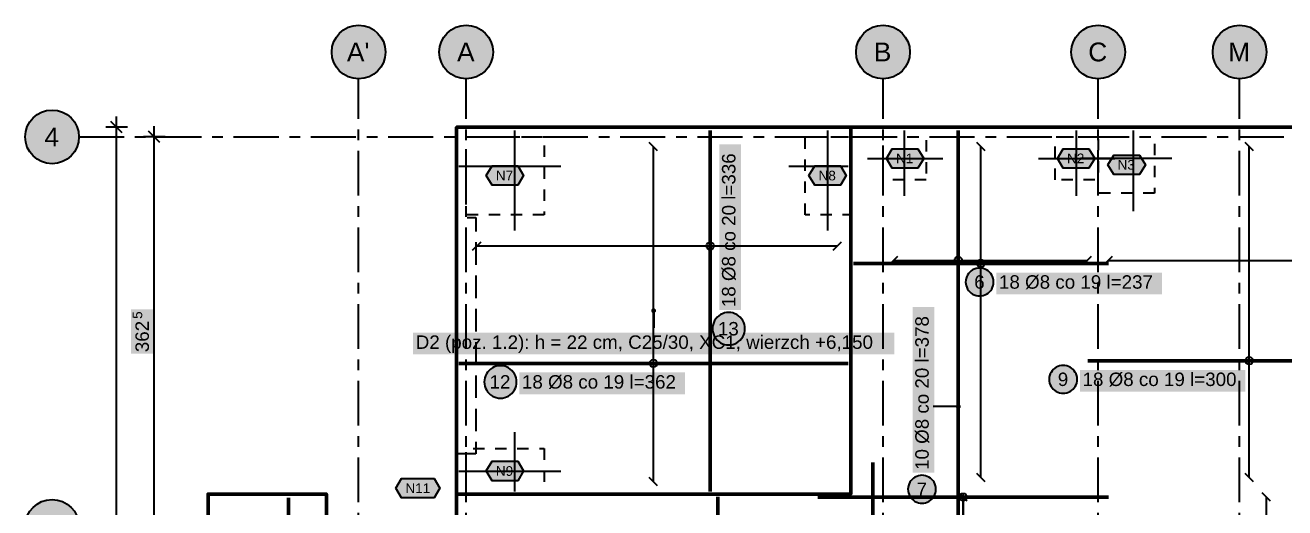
# Model space of a CAD drawing. Header units: metres. Extents: x -4.1 to 13.6, y -3 to 9.8.
# Drawn here: x -4.1 to 7.61, y 5.3 to 9.79 of the extents above; entities that cross this region are included whole.
import ezdxf

# ---------------------------------------------------------------- set-up
doc = ezdxf.new("R2010")
doc.units = ezdxf.units.M
for name, pattern in [('KRESKOWA', [5.25, 4.2, -1.05]), ('KRESKOWA_DROBNA', [3.15, 2.1, -1.05]), ('PUNKTOWA', [10.5, 8.4, -1.05, 0, -1.05])]:
    doc.linetypes.add(name, pattern=pattern)
for name, color, linetype, lineweight in [('A-MASKA', 7, 'Continuous', 18), ('A-OPISY', 2, 'Continuous', 25), ('K-KONSTR', 7, 'Continuous', 50), ('K-OSIE', 1, 'PUNKTOWA', 25), ('K-WYMIARY', 1, 'Continuous', 25), ('K-ZBROJENIE', 1, 'Continuous', 100), ('K-ZBROJENIE-OPIS', 2, 'Continuous', 25)]:
    doc.layers.add(name, color=color, linetype=linetype, lineweight=lineweight)
doc.styles.add('PL_ARIAL', font='arial.ttf')

msp = doc.modelspace()

# ---------------------------------------------------------------- hatches: boundary and pattern name
at = {"layer": 'A-MASKA', "true_color": 0xffffff}
for points in [[(2.556, 7.14), (2.556, 8.68), (2.353, 8.68), (2.353, 7.14)], [(4.928, 7.284), (6.468, 7.284), (6.468, 7.487), (4.928, 7.487)], [(-2.907, 6.731), (-2.907, 7.144), (-3.117, 7.144), (-3.117, 6.731)], [(4.353, 5.625), (4.353, 7.165), (4.15, 7.165), (4.15, 5.625)], [(-0.494, 6.725), (3.979, 6.725), (3.979, 6.928), (-0.494, 6.928)], [(5.705, 6.378), (7.245, 6.378), (7.245, 6.581), (5.705, 6.581)], [(0.493, 6.354), (2.033, 6.354), (2.033, 6.557), (0.493, 6.557)]]:
    msp.add_hatch(color=7, dxfattribs=at).paths.add_polyline_path(points)
at = {"layer": 'A-OPISY', "true_color": 0x000000}
msp.add_hatch(color=7, dxfattribs=at).paths.add_polyline_path([(1.765, 7.133), (1.764, 7.138), (1.762, 7.144), (1.758, 7.148), (1.754, 7.152), (1.748, 7.154), (1.743, 7.155), (1.737, 7.154), (1.731, 7.152), (1.727, 7.148), (1.723, 7.144), (1.721, 7.138), (1.72, 7.133), (1.721, 7.127), (1.723, 7.121), (1.727, 7.117), (1.731, 7.113), (1.737, 7.111), (1.743, 7.11), (1.748, 7.111), (1.754, 7.113), (1.758, 7.117), (1.762, 7.121), (1.764, 7.127)])
at = {"layer": 'K-OSIE', "true_color": 0xffffff}
for points in [[(-0.75, 9.54), (-0.752, 9.573), (-0.759, 9.605), (-0.769, 9.636), (-0.783, 9.665), (-0.802, 9.692), (-0.823, 9.717), (-0.848, 9.738), (-0.875, 9.757), (-0.904, 9.771), (-0.935, 9.781), (-0.967, 9.788), (-1, 9.79), (-1.033, 9.788), (-1.065, 9.781), (-1.096, 9.771), (-1.125, 9.757), (-1.152, 9.738), (-1.177, 9.717), (-1.198, 9.692), (-1.217, 9.665), (-1.231, 9.636), (-1.241, 9.605), (-1.248, 9.573), (-1.25, 9.54), (-1.248, 9.507), (-1.241, 9.475), (-1.231, 9.444), (-1.217, 9.415), (-1.198, 9.388), (-1.177, 9.363), (-1.152, 9.342), (-1.125, 9.323), (-1.096, 9.309), (-1.065, 9.299), (-1.033, 9.292), (-1, 9.29), (-0.967, 9.292), (-0.935, 9.299), (-0.904, 9.309), (-0.875, 9.323), (-0.848, 9.342), (-0.823, 9.363), (-0.802, 9.388), (-0.783, 9.415), (-0.769, 9.444), (-0.759, 9.475), (-0.752, 9.507)], [(0.25, 9.54), (0.248, 9.573), (0.241, 9.605), (0.231, 9.636), (0.217, 9.665), (0.198, 9.692), (0.177, 9.717), (0.152, 9.738), (0.125, 9.757), (0.096, 9.771), (0.065, 9.781), (0.033, 9.788), (0, 9.79), (-0.033, 9.788), (-0.065, 9.781), (-0.096, 9.771), (-0.125, 9.757), (-0.152, 9.738), (-0.177, 9.717), (-0.198, 9.692), (-0.217, 9.665), (-0.231, 9.636), (-0.241, 9.605), (-0.248, 9.573), (-0.25, 9.54), (-0.248, 9.507), (-0.241, 9.475), (-0.231, 9.444), (-0.217, 9.415), (-0.198, 9.388), (-0.177, 9.363), (-0.152, 9.342), (-0.125, 9.323), (-0.096, 9.309), (-0.065, 9.299), (-0.033, 9.292), (0, 9.29), (0.033, 9.292), (0.065, 9.299), (0.096, 9.309), (0.125, 9.323), (0.152, 9.342), (0.177, 9.363), (0.198, 9.388), (0.217, 9.415), (0.231, 9.444), (0.241, 9.475), (0.248, 9.507)], [(4.125, 9.54), (4.123, 9.573), (4.116, 9.605), (4.106, 9.636), (4.092, 9.665), (4.073, 9.692), (4.052, 9.717), (4.027, 9.738), (4, 9.757), (3.971, 9.771), (3.94, 9.781), (3.908, 9.788), (3.875, 9.79), (3.842, 9.788), (3.81, 9.781), (3.779, 9.771), (3.75, 9.757), (3.723, 9.738), (3.698, 9.717), (3.677, 9.692), (3.658, 9.665), (3.644, 9.636), (3.634, 9.605), (3.627, 9.573), (3.625, 9.54), (3.627, 9.507), (3.634, 9.475), (3.644, 9.444), (3.658, 9.415), (3.677, 9.388), (3.698, 9.363), (3.723, 9.342), (3.75, 9.323), (3.779, 9.309), (3.81, 9.299), (3.842, 9.292), (3.875, 9.29), (3.908, 9.292), (3.94, 9.299), (3.971, 9.309), (4, 9.323), (4.027, 9.342), (4.052, 9.363), (4.073, 9.388), (4.092, 9.415), (4.106, 9.444), (4.116, 9.475), (4.123, 9.507)], [(6.125, 9.54), (6.123, 9.573), (6.116, 9.605), (6.106, 9.636), (6.092, 9.665), (6.073, 9.692), (6.052, 9.717), (6.027, 9.738), (6, 9.757), (5.971, 9.771), (5.94, 9.781), (5.908, 9.788), (5.875, 9.79), (5.842, 9.788), (5.81, 9.781), (5.779, 9.771), (5.75, 9.757), (5.723, 9.738), (5.698, 9.717), (5.677, 9.692), (5.658, 9.665), (5.644, 9.636), (5.634, 9.605), (5.627, 9.573), (5.625, 9.54), (5.627, 9.507), (5.634, 9.475), (5.644, 9.444), (5.658, 9.415), (5.677, 9.388), (5.698, 9.363), (5.723, 9.342), (5.75, 9.323), (5.779, 9.309), (5.81, 9.299), (5.842, 9.292), (5.875, 9.29), (5.908, 9.292), (5.94, 9.299), (5.971, 9.309), (6, 9.323), (6.027, 9.342), (6.052, 9.363), (6.073, 9.388), (6.092, 9.415), (6.106, 9.444), (6.116, 9.475), (6.123, 9.507)], [(7.44, 9.54), (7.438, 9.573), (7.431, 9.605), (7.421, 9.636), (7.407, 9.665), (7.388, 9.692), (7.367, 9.717), (7.342, 9.738), (7.315, 9.757), (7.286, 9.771), (7.255, 9.781), (7.223, 9.788), (7.19, 9.79), (7.157, 9.788), (7.125, 9.781), (7.094, 9.771), (7.065, 9.757), (7.038, 9.738), (7.013, 9.717), (6.992, 9.692), (6.973, 9.665), (6.959, 9.636), (6.949, 9.605), (6.942, 9.573), (6.94, 9.54), (6.942, 9.507), (6.949, 9.475), (6.959, 9.444), (6.973, 9.415), (6.992, 9.388), (7.013, 9.363), (7.038, 9.342), (7.065, 9.323), (7.094, 9.309), (7.125, 9.299), (7.157, 9.292), (7.19, 9.29), (7.223, 9.292), (7.255, 9.299), (7.286, 9.309), (7.315, 9.323), (7.342, 9.342), (7.367, 9.363), (7.388, 9.388), (7.407, 9.415), (7.421, 9.444), (7.431, 9.475), (7.438, 9.507)], [(-3.6, 8.75), (-3.602, 8.783), (-3.609, 8.815), (-3.619, 8.846), (-3.633, 8.875), (-3.652, 8.902), (-3.673, 8.927), (-3.698, 8.948), (-3.725, 8.967), (-3.754, 8.981), (-3.785, 8.991), (-3.817, 8.998), (-3.85, 9), (-3.883, 8.998), (-3.915, 8.991), (-3.946, 8.981), (-3.975, 8.967), (-4.002, 8.948), (-4.027, 8.927), (-4.048, 8.902), (-4.067, 8.875), (-4.081, 8.846), (-4.091, 8.815), (-4.098, 8.783), (-4.1, 8.75), (-4.098, 8.717), (-4.091, 8.685), (-4.081, 8.654), (-4.067, 8.625), (-4.048, 8.598), (-4.027, 8.573), (-4.002, 8.552), (-3.975, 8.533), (-3.946, 8.519), (-3.915, 8.509), (-3.883, 8.502), (-3.85, 8.5), (-3.817, 8.502), (-3.785, 8.509), (-3.754, 8.519), (-3.725, 8.533), (-3.698, 8.552), (-3.673, 8.573), (-3.652, 8.598), (-3.633, 8.625), (-3.619, 8.654), (-3.609, 8.685), (-3.602, 8.717)], [(-3.6, 5.125), (-3.602, 5.158), (-3.609, 5.19), (-3.619, 5.221), (-3.633, 5.25), (-3.652, 5.277), (-3.673, 5.302), (-3.698, 5.323), (-3.725, 5.342), (-3.754, 5.356), (-3.785, 5.366), (-3.817, 5.373), (-3.85, 5.375), (-3.883, 5.373), (-3.915, 5.366), (-3.946, 5.356), (-3.975, 5.342), (-4.002, 5.323), (-4.027, 5.302), (-4.048, 5.277), (-4.067, 5.25), (-4.081, 5.221), (-4.091, 5.19), (-4.098, 5.158), (-4.1, 5.125), (-4.098, 5.092), (-4.091, 5.06), (-4.081, 5.029), (-4.067, 5), (-4.048, 4.973), (-4.027, 4.948), (-4.002, 4.927), (-3.975, 4.908), (-3.946, 4.894), (-3.915, 4.884), (-3.883, 4.877), (-3.85, 4.875), (-3.817, 4.877), (-3.785, 4.884), (-3.754, 4.894), (-3.725, 4.908), (-3.698, 4.927), (-3.673, 4.948), (-3.652, 4.973), (-3.633, 5), (-3.619, 5.029), (-3.609, 5.06), (-3.602, 5.092)]]:
    msp.add_hatch(color=7, dxfattribs=at).paths.add_polyline_path(points)
at = {"layer": 'K-ZBROJENIE-OPIS', "true_color": 0xffffff}
for points in [[(3.906, 8.55), (3.96, 8.64), (4.2, 8.64), (4.254, 8.55), (4.2, 8.46), (3.96, 8.46)], [(5.496, 8.55), (5.55, 8.64), (5.79, 8.64), (5.844, 8.55), (5.79, 8.46), (5.55, 8.46)], [(5.966, 8.49), (6.02, 8.58), (6.26, 8.58), (6.314, 8.49), (6.26, 8.4), (6.02, 8.4)], [(0.186, 8.39), (0.24, 8.48), (0.48, 8.48), (0.534, 8.39), (0.48, 8.3), (0.24, 8.3)], [(3.186, 8.39), (3.24, 8.48), (3.48, 8.48), (3.534, 8.39), (3.48, 8.3), (3.24, 8.3)], [(4.903, 7.399), (4.902, 7.416), (4.899, 7.433), (4.894, 7.449), (4.886, 7.464), (4.877, 7.479), (4.865, 7.491), (4.853, 7.503), (4.838, 7.512), (4.823, 7.519), (4.807, 7.525), (4.79, 7.528), (4.773, 7.529), (4.756, 7.528), (4.74, 7.525), (4.724, 7.519), (4.708, 7.512), (4.694, 7.503), (4.682, 7.491), (4.67, 7.479), (4.661, 7.464), (4.653, 7.449), (4.648, 7.433), (4.645, 7.416), (4.643, 7.399), (4.645, 7.382), (4.648, 7.366), (4.653, 7.35), (4.661, 7.334), (4.67, 7.32), (4.682, 7.307), (4.694, 7.296), (4.708, 7.287), (4.724, 7.279), (4.74, 7.274), (4.756, 7.27), (4.773, 7.269), (4.79, 7.27), (4.807, 7.274), (4.823, 7.279), (4.838, 7.287), (4.853, 7.296), (4.865, 7.307), (4.877, 7.32), (4.886, 7.334), (4.894, 7.35), (4.899, 7.366), (4.902, 7.382)], [(2.592, 6.965), (2.59, 6.985), (2.586, 7.004), (2.58, 7.023), (2.571, 7.04), (2.56, 7.057), (2.547, 7.072), (2.533, 7.085), (2.516, 7.096), (2.498, 7.104), (2.48, 7.111), (2.46, 7.115), (2.441, 7.116), (2.421, 7.115), (2.401, 7.111), (2.383, 7.104), (2.365, 7.096), (2.349, 7.085), (2.334, 7.072), (2.321, 7.057), (2.31, 7.04), (2.301, 7.023), (2.295, 7.004), (2.291, 6.985), (2.29, 6.965), (2.291, 6.945), (2.295, 6.926), (2.301, 6.907), (2.31, 6.889), (2.321, 6.873), (2.334, 6.858), (2.349, 6.845), (2.365, 6.834), (2.383, 6.825), (2.401, 6.819), (2.421, 6.815), (2.441, 6.814), (2.46, 6.815), (2.48, 6.819), (2.498, 6.825), (2.516, 6.834), (2.533, 6.845), (2.547, 6.858), (2.56, 6.873), (2.571, 6.889), (2.58, 6.907), (2.586, 6.926), (2.59, 6.945)], [(0.469, 6.469), (0.468, 6.489), (0.464, 6.508), (0.458, 6.527), (0.449, 6.545), (0.438, 6.561), (0.425, 6.576), (0.41, 6.589), (0.394, 6.6), (0.376, 6.609), (0.358, 6.615), (0.338, 6.619), (0.318, 6.62), (0.299, 6.619), (0.279, 6.615), (0.261, 6.609), (0.243, 6.6), (0.226, 6.589), (0.212, 6.576), (0.199, 6.561), (0.188, 6.545), (0.179, 6.527), (0.173, 6.508), (0.169, 6.489), (0.167, 6.469), (0.169, 6.449), (0.173, 6.43), (0.179, 6.411), (0.188, 6.394), (0.199, 6.377), (0.212, 6.362), (0.226, 6.349), (0.243, 6.338), (0.261, 6.33), (0.279, 6.323), (0.299, 6.319), (0.318, 6.318), (0.338, 6.319), (0.358, 6.323), (0.376, 6.33), (0.394, 6.338), (0.41, 6.349), (0.425, 6.362), (0.438, 6.377), (0.449, 6.394), (0.458, 6.411), (0.464, 6.43), (0.468, 6.449)], [(5.68, 6.493), (5.679, 6.51), (5.676, 6.527), (5.67, 6.543), (5.663, 6.558), (5.653, 6.572), (5.642, 6.585), (5.629, 6.596), (5.615, 6.606), (5.6, 6.613), (5.584, 6.619), (5.567, 6.622), (5.55, 6.623), (5.533, 6.622), (5.516, 6.619), (5.5, 6.613), (5.485, 6.606), (5.471, 6.596), (5.458, 6.585), (5.447, 6.572), (5.437, 6.558), (5.43, 6.543), (5.424, 6.527), (5.421, 6.51), (5.42, 6.493), (5.421, 6.476), (5.424, 6.459), (5.43, 6.443), (5.437, 6.428), (5.447, 6.414), (5.458, 6.401), (5.471, 6.39), (5.485, 6.381), (5.5, 6.373), (5.516, 6.368), (5.533, 6.364), (5.55, 6.363), (5.567, 6.364), (5.584, 6.368), (5.6, 6.373), (5.615, 6.381), (5.629, 6.39), (5.642, 6.401), (5.653, 6.414), (5.663, 6.428), (5.67, 6.443), (5.676, 6.459), (5.679, 6.476)], [(0.186, 5.64), (0.24, 5.73), (0.48, 5.73), (0.534, 5.64), (0.48, 5.55), (0.24, 5.55)], [(-0.655, 5.48), (-0.601, 5.57), (-0.299, 5.57), (-0.245, 5.48), (-0.299, 5.39), (-0.601, 5.39)], [(4.367, 5.47), (4.366, 5.487), (4.363, 5.503), (4.358, 5.519), (4.35, 5.535), (4.341, 5.549), (4.329, 5.562), (4.317, 5.573), (4.302, 5.582), (4.287, 5.59), (4.271, 5.595), (4.254, 5.599), (4.237, 5.6), (4.221, 5.599), (4.204, 5.595), (4.188, 5.59), (4.172, 5.582), (4.158, 5.573), (4.146, 5.562), (4.134, 5.549), (4.125, 5.535), (4.117, 5.519), (4.112, 5.503), (4.109, 5.487), (4.107, 5.47), (4.109, 5.453), (4.112, 5.436), (4.117, 5.42), (4.125, 5.405), (4.134, 5.391), (4.146, 5.378), (4.158, 5.367), (4.172, 5.357), (4.188, 5.35), (4.204, 5.344), (4.221, 5.341), (4.237, 5.34), (4.254, 5.341), (4.271, 5.344), (4.287, 5.35), (4.302, 5.357), (4.317, 5.367), (4.329, 5.378), (4.341, 5.391), (4.35, 5.405), (4.358, 5.42), (4.363, 5.436), (4.366, 5.453)]]:
    msp.add_hatch(color=7, dxfattribs=at).paths.add_polyline_path(points)
at = {"layer": 'K-ZBROJENIE-OPIS', "true_color": 0x000000}
for points in [[(4.598, 6.24), (4.597, 6.245), (4.594, 6.251), (4.591, 6.256), (4.586, 6.259), (4.581, 6.261), (4.575, 6.262), (4.569, 6.261), (4.564, 6.259), (4.559, 6.256), (4.556, 6.251), (4.553, 6.245), (4.553, 6.24), (4.553, 6.234), (4.556, 6.228), (4.559, 6.224), (4.564, 6.22), (4.569, 6.218), (4.575, 6.217), (4.581, 6.218), (4.586, 6.22), (4.591, 6.224), (4.594, 6.228), (4.597, 6.234)], [(4.643, 5.397), (4.642, 5.403), (4.639, 5.408), (4.636, 5.413), (4.631, 5.416), (4.626, 5.419), (4.62, 5.419), (4.614, 5.419), (4.609, 5.416), (4.604, 5.413), (4.601, 5.408), (4.598, 5.403), (4.598, 5.397), (4.598, 5.391), (4.601, 5.386), (4.604, 5.381), (4.609, 5.377), (4.614, 5.375), (4.62, 5.374), (4.626, 5.375), (4.631, 5.377), (4.636, 5.381), (4.639, 5.386), (4.642, 5.391)]]:
    msp.add_hatch(color=7, dxfattribs=at).paths.add_polyline_path(points)

# ---------------------------------------------------------------- linework, layer by layer
at = {"layer": 'A-OPISY', "lineweight": 35, "ltscale": 0.05}
msp.add_lwpolyline([(1.743, 7.133), (1.743, 6.973)], dxfattribs=at)
at = {"layer": 'K-KONSTR', "lineweight": 70, "ltscale": 0.05}
for points in [[(-0.09, -0.09), (12.09, -0.09), (12.09, 5.425), (8.8, 5.425), (8.8, 8.84), (3.575, 8.84), (3.575, 5.425), (-0.09, 5.425)], [(-0.09, 5.425), (3.575, 5.425), (3.575, 8.84), (-0.09, 8.84)], [(-2.4, -1.3), (12.6, -1.3), (12.6, 5.425), (12.3, 5.425), (12.3, -0.3), (-1.3, -0.3), (-1.3, 5.425), (-2.4, 5.425)]]:
    msp.add_lwpolyline(points, close=True, dxfattribs=at)
at = {"layer": 'K-KONSTR', "linetype": 'KRESKOWA', "lineweight": 35, "ltscale": 0.05, "flags": 128}
msp.add_lwpolyline([(0.09, 5.8), (-0.09, 5.8), (-0.09, 8), (0.09, 8)], close=True, dxfattribs=at)
at = {"layer": 'K-OSIE', "linetype": 'PUNKTOWA', "lineweight": 35, "ltscale": 0.049248, "flags": 128}
for points in [[(-1, -2.5), (-1, 9.29)], [(0, -2.5), (0, 9.29)], [(3.875, -2.5), (3.875, 9.29)], [(5.875, -2.5), (5.875, 9.29)], [(7.19, -2.5), (7.19, 9.29)]]:
    msp.add_lwpolyline(points, dxfattribs=at)
at = {"layer": 'K-OSIE', "linetype": 'PUNKTOWA', "lineweight": 35, "ltscale": 0.049865, "flags": 128}
msp.add_lwpolyline([(-3.6, 8.75), (13.05, 8.75)], dxfattribs=at)
at = {"layer": 'K-OSIE', "linetype": 'Continuous', "lineweight": 35, "ltscale": 0.05}
for centre in [(-1, 9.54), (0, 9.54), (3.875, 9.54), (5.875, 9.54), (7.19, 9.54), (-3.85, 8.75), (-3.85, 5.125)]:
    msp.add_circle(centre, 0.25, dxfattribs=at)
at = {"layer": 'K-WYMIARY', "lineweight": 35, "ltscale": 0.05}
for points in [[(-3.25, -1.4), (-3.25, 8.94)], [(-3.15, 8.84), (-3.35, 8.84)], [(-3.197, 8.787), (-3.303, 8.893)], [(-2.847, 8.697), (-2.953, 8.803)], [(-2.9, -0.1), (-2.9, 8.85)], [(-2.8, 8.75), (-3, 8.75)]]:
    msp.add_lwpolyline(points, dxfattribs=at)
at = {"layer": 'K-ZBROJENIE', "lineweight": 35, "ltscale": 0.05}
for points in [[(0.453, 7.88), (0.453, 8.81)], [(3.362, 7.88), (3.362, 8.81)], [(4.075, 8.2), (4.075, 8.81)], [(5.675, 8.2), (5.675, 8.81)], [(6.203, 8.06), (6.203, 8.81)], [(3.73, 8.55), (4.43, 8.55)], [(5.32, 8.55), (6.03, 8.55)], [(5.71, 8.553), (6.56, 8.553)], [(-0.07, 8.478), (0.88, 8.478)], [(3, 8.478), (3.55, 8.478)], [(0.453, 5.45), (0.453, 6)], [(-0.07, 5.637), (0.88, 5.637)]]:
    msp.add_lwpolyline(points, dxfattribs=at)
at = {"layer": 'K-ZBROJENIE', "lineweight": 70, "ltscale": 0.05}
for points in [[(2.268, 5.45), (2.268, 8.81)], [(4.575, 5.03), (4.575, 8.81)], [(3.6, 7.572), (5.97, 7.572)], [(-0.07, 6.642), (3.55, 6.642)], [(5.78, 6.666), (8.78, 6.666)], [(3.78, -0.07), (3.78, 5.72)], [(-1.653, -1.27), (-1.653, 5.39)], [(2.34, -0.07), (2.34, 5.4)], [(3.27, 5.397), (5.97, 5.397)]]:
    msp.add_lwpolyline(points, dxfattribs=at)
at = {"layer": 'K-ZBROJENIE-OPIS', "linetype": 'KRESKOWA_DROBNA', "lineweight": 35, "ltscale": 0.05, "flags": 128}
for points in [[(0.725, 8.025), (0, 8.025), (0, 8.75), (0.725, 8.75)], [(3.15, 8.025), (3.15, 8.75), (3.575, 8.75), (3.575, 8.025)], [(4.275, 8.35), (3.875, 8.35), (3.875, 8.75), (4.275, 8.75)], [(5.475, 8.35), (5.475, 8.75), (5.875, 8.75), (5.875, 8.35)], [(6.4, 8.225), (5.875, 8.225), (5.875, 8.75), (6.4, 8.75)], [(0.725, 5.85), (0.725, 5.425), (0, 5.425), (0, 5.85)]]:
    msp.add_lwpolyline(points, close=True, dxfattribs=at)
at = {"layer": 'K-ZBROJENIE-OPIS', "lineweight": 35, "ltscale": 0.05}
for points in [[(1.779, 8.619), (1.701, 8.697)], [(4.824, 8.62), (4.746, 8.698)], [(7.319, 8.62), (7.241, 8.698)], [(1.74, 5.542), (1.74, 8.658)], [(4.785, 5.578), (4.785, 8.659)], [(7.28, 5.578), (7.28, 8.659)], [(0.06, 7.696), (0.138, 7.774)], [(0.099, 7.735), (3.451, 7.735)], [(3.412, 7.696), (3.49, 7.774)], [(3.936, 7.562), (4.014, 7.639)], [(5.736, 7.562), (5.814, 7.639)], [(5.93, 7.562), (6.008, 7.639)], [(3.975, 7.6), (5.775, 7.6)], [(5.969, 7.6), (8.406, 7.6)], [(4.575, 6.24), (4.34, 6.24)], [(1.779, 5.503), (1.701, 5.581)], [(4.824, 5.539), (4.746, 5.617)], [(7.319, 5.539), (7.241, 5.617)], [(4.659, 5.358), (4.581, 5.436)], [(4.62, 5.216), (4.62, 5.397)], [(4.62, 5.397), (4.62, 4.937)], [(7.479, 5.358), (7.401, 5.436)], [(7.44, 5.216), (7.44, 5.397)]]:
    msp.add_lwpolyline(points, dxfattribs=at)
for points in [[(3.906, 8.55), (3.96, 8.64), (4.2, 8.64), (4.254, 8.55), (4.2, 8.46), (3.96, 8.46)], [(5.496, 8.55), (5.55, 8.64), (5.79, 8.64), (5.844, 8.55), (5.79, 8.46), (5.55, 8.46)], [(5.966, 8.49), (6.02, 8.58), (6.26, 8.58), (6.314, 8.49), (6.26, 8.4), (6.02, 8.4)], [(0.186, 8.39), (0.24, 8.48), (0.48, 8.48), (0.534, 8.39), (0.48, 8.3), (0.24, 8.3)], [(3.186, 8.39), (3.24, 8.48), (3.48, 8.48), (3.534, 8.39), (3.48, 8.3), (3.24, 8.3)], [(4.903, 7.399), (4.902, 7.416), (4.899, 7.433), (4.894, 7.449), (4.886, 7.464), (4.877, 7.479), (4.865, 7.491), (4.853, 7.503), (4.838, 7.512), (4.823, 7.519), (4.807, 7.525), (4.79, 7.528), (4.773, 7.529), (4.756, 7.528), (4.74, 7.525), (4.724, 7.519), (4.708, 7.512), (4.694, 7.503), (4.682, 7.491), (4.67, 7.479), (4.661, 7.464), (4.653, 7.449), (4.648, 7.433), (4.645, 7.416), (4.643, 7.399), (4.645, 7.382), (4.648, 7.366), (4.653, 7.35), (4.661, 7.334), (4.67, 7.32), (4.682, 7.307), (4.694, 7.296), (4.708, 7.287), (4.724, 7.279), (4.74, 7.274), (4.756, 7.27), (4.773, 7.269), (4.79, 7.27), (4.807, 7.274), (4.823, 7.279), (4.838, 7.287), (4.853, 7.296), (4.865, 7.307), (4.877, 7.32), (4.886, 7.334), (4.894, 7.35), (4.899, 7.366), (4.902, 7.382)], [(2.592, 6.965), (2.59, 6.985), (2.586, 7.004), (2.58, 7.023), (2.571, 7.04), (2.56, 7.057), (2.547, 7.072), (2.533, 7.085), (2.516, 7.096), (2.498, 7.104), (2.48, 7.111), (2.46, 7.115), (2.441, 7.116), (2.421, 7.115), (2.401, 7.111), (2.383, 7.104), (2.365, 7.096), (2.349, 7.085), (2.334, 7.072), (2.321, 7.057), (2.31, 7.04), (2.301, 7.023), (2.295, 7.004), (2.291, 6.985), (2.29, 6.965), (2.291, 6.945), (2.295, 6.926), (2.301, 6.907), (2.31, 6.889), (2.321, 6.873), (2.334, 6.858), (2.349, 6.845), (2.365, 6.834), (2.383, 6.825), (2.401, 6.819), (2.421, 6.815), (2.441, 6.814), (2.46, 6.815), (2.48, 6.819), (2.498, 6.825), (2.516, 6.834), (2.533, 6.845), (2.547, 6.858), (2.56, 6.873), (2.571, 6.889), (2.58, 6.907), (2.586, 6.926), (2.59, 6.945)], [(0.469, 6.469), (0.468, 6.489), (0.464, 6.508), (0.458, 6.527), (0.449, 6.545), (0.438, 6.561), (0.425, 6.576), (0.41, 6.589), (0.394, 6.6), (0.376, 6.609), (0.358, 6.615), (0.338, 6.619), (0.318, 6.62), (0.299, 6.619), (0.279, 6.615), (0.261, 6.609), (0.243, 6.6), (0.226, 6.589), (0.212, 6.576), (0.199, 6.561), (0.188, 6.545), (0.179, 6.527), (0.173, 6.508), (0.169, 6.489), (0.167, 6.469), (0.169, 6.449), (0.173, 6.43), (0.179, 6.411), (0.188, 6.394), (0.199, 6.377), (0.212, 6.362), (0.226, 6.349), (0.243, 6.338), (0.261, 6.33), (0.279, 6.323), (0.299, 6.319), (0.318, 6.318), (0.338, 6.319), (0.358, 6.323), (0.376, 6.33), (0.394, 6.338), (0.41, 6.349), (0.425, 6.362), (0.438, 6.377), (0.449, 6.394), (0.458, 6.411), (0.464, 6.43), (0.468, 6.449)], [(5.68, 6.493), (5.679, 6.51), (5.676, 6.527), (5.67, 6.543), (5.663, 6.558), (5.653, 6.572), (5.642, 6.585), (5.629, 6.596), (5.615, 6.606), (5.6, 6.613), (5.584, 6.619), (5.567, 6.622), (5.55, 6.623), (5.533, 6.622), (5.516, 6.619), (5.5, 6.613), (5.485, 6.606), (5.471, 6.596), (5.458, 6.585), (5.447, 6.572), (5.437, 6.558), (5.43, 6.543), (5.424, 6.527), (5.421, 6.51), (5.42, 6.493), (5.421, 6.476), (5.424, 6.459), (5.43, 6.443), (5.437, 6.428), (5.447, 6.414), (5.458, 6.401), (5.471, 6.39), (5.485, 6.381), (5.5, 6.373), (5.516, 6.368), (5.533, 6.364), (5.55, 6.363), (5.567, 6.364), (5.584, 6.368), (5.6, 6.373), (5.615, 6.381), (5.629, 6.39), (5.642, 6.401), (5.653, 6.414), (5.663, 6.428), (5.67, 6.443), (5.676, 6.459), (5.679, 6.476)], [(0.186, 5.64), (0.24, 5.73), (0.48, 5.73), (0.534, 5.64), (0.48, 5.55), (0.24, 5.55)], [(-0.655, 5.48), (-0.601, 5.57), (-0.299, 5.57), (-0.245, 5.48), (-0.299, 5.39), (-0.601, 5.39)], [(4.367, 5.47), (4.366, 5.487), (4.363, 5.503), (4.358, 5.519), (4.35, 5.535), (4.341, 5.549), (4.329, 5.562), (4.317, 5.573), (4.302, 5.582), (4.287, 5.59), (4.271, 5.595), (4.254, 5.599), (4.237, 5.6), (4.221, 5.599), (4.204, 5.595), (4.188, 5.59), (4.172, 5.582), (4.158, 5.573), (4.146, 5.562), (4.134, 5.549), (4.125, 5.535), (4.117, 5.519), (4.112, 5.503), (4.109, 5.487), (4.107, 5.47), (4.109, 5.453), (4.112, 5.436), (4.117, 5.42), (4.125, 5.405), (4.134, 5.391), (4.146, 5.378), (4.158, 5.367), (4.172, 5.357), (4.188, 5.35), (4.204, 5.344), (4.221, 5.341), (4.237, 5.34), (4.254, 5.341), (4.271, 5.344), (4.287, 5.35), (4.302, 5.357), (4.317, 5.367), (4.329, 5.378), (4.341, 5.391), (4.35, 5.405), (4.358, 5.42), (4.363, 5.436), (4.366, 5.453)]]:
    msp.add_lwpolyline(points, close=True, dxfattribs=at)
for centre in [(2.268, 7.735), (4.575, 7.6), (4.785, 7.572), (1.74, 6.642), (7.28, 6.666), (4.62, 5.397)]:
    msp.add_circle(centre, 0.035, dxfattribs=at)

# ---------------------------------------------------------------- texts
at = {"layer": 'A-OPISY', "style": 'PL_ARIAL'}
msp.add_text('D2 (poz. 1.2): h = 22 cm, C25/30, XC1, wierzch +6,150', height=0.125, dxfattribs=at).set_placement((-0.469, 6.777))
at = {"layer": 'K-OSIE', "style": 'PL_ARIAL'}
for s, p in [("A'", (-1.109, 9.453)), ('A', (-0.085, 9.453)), ('B', (3.79, 9.453)), ('C', (5.783, 9.453)), ('M', (7.084, 9.453)), ('4', (-3.921, 8.662))]:
    msp.add_text(s, height=0.175, dxfattribs=at).set_placement(p)
at = {"layer": 'K-WYMIARY', "style": 'PL_ARIAL'}
for s, height, p in [('5', 0.09, (-3.012, 7.056)), ('362', 0.125, (-2.95, 6.746))]:
    msp.add_text(s, height=height, rotation=90, dxfattribs=at).set_placement(p)
at = {"layer": 'K-ZBROJENIE-OPIS', "style": 'PL_ARIAL'}
for s, p in [('18 Ø8 co 20 l=336', (2.503, 7.165)), ('10 Ø8 co 20 l=378', (4.3, 5.65))]:
    msp.add_text(s, height=0.125, rotation=90, dxfattribs=at).set_placement(p)
for s, height, p in [('N1', 0.09, (3.996, 8.505)), ('N2', 0.09, (5.586, 8.505)), ('N7', 0.09, (0.276, 8.345)), ('N8', 0.09, (3.276, 8.345)), ('N3', 0.09, (6.056, 8.445)), ('6', 0.125, (4.723, 7.337)), ('18 Ø8 co 19 l=237', 0.125, (4.953, 7.337)), ('13', 0.125, (2.34, 6.902)), ('18 Ø8 co 19 l=300', 0.125, (5.73, 6.431)), ('12', 0.125, (0.217, 6.407)), ('18 Ø8 co 19 l=362', 0.125, (0.518, 6.407)), ('9', 0.125, (5.5, 6.431)), ('N9', 0.09, (0.276, 5.595)), ('N11', 0.09, (-0.565, 5.435)), ('7', 0.125, (4.187, 5.407))]:
    msp.add_text(s, height=height, dxfattribs=at).set_placement(p)

doc.saveas('drawing.dxf')
